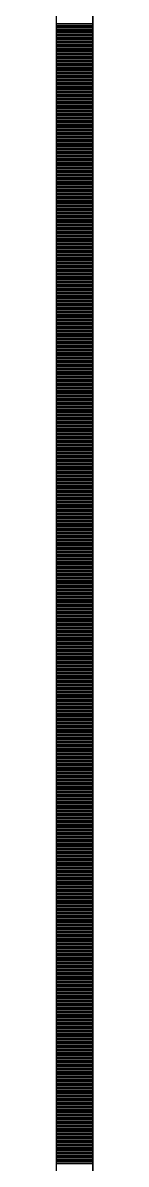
# Model space of a CAD drawing. Header units: millimetres. Extents: x -231292 to 573618, y -153144 to 564035.
# Drawn here: x 8548 to 8573, y 232609 to 233390 of the extents above; entities that cross this region are included whole.
import ezdxf

# ---------------------------------------------------------------- set-up
doc = ezdxf.new("R2010")
doc.units = ezdxf.units.MM
doc.layers.add('АР_Тонкая', color=250, linetype='Continuous', lineweight=5)
doc.layers.add('АР_Штриховка', color=250, linetype='Continuous', lineweight=0)

msp = doc.modelspace()

# ---------------------------------------------------------------- linework, layer by layer
at = {"layer": 'АР_Тонкая', "color": 18, "linetype": 'Continuous', "lineweight": 25, "true_color": 0x000000}
for p, q in [((8548.243, 263866.253), (8548.243, 187666.253)), ((8573.243, 263866.253), (8573.243, 187666.253)), ((8573.243, 187666.253), (8573.243, 263866.253))]:
    msp.add_line(p, q, dxfattribs=at)
at = {"layer": 'АР_Штриховка', "color": 18, "linetype": 'Continuous', "lineweight": 25, "true_color": 0x000000}
for p, q in [((8548.243, 233389.002), (8573.243, 233389.002)), ((8548.243, 233388.002), (8573.243, 233388.002)), ((8548.243, 233387.002), (8573.243, 233387.002)), ((8548.243, 233386.002), (8573.243, 233386.002)), ((8548.243, 233385.002), (8573.243, 233385.002)), ((8548.243, 233384.002), (8573.243, 233384.002)), ((8548.243, 233383.002), (8573.243, 233383.002)), ((8548.243, 233382.002), (8573.243, 233382.002)), ((8548.243, 233381.002), (8573.243, 233381.002)), ((8548.243, 233380.002), (8573.243, 233380.002)), ((8548.243, 233379.002), (8573.243, 233379.002)), ((8548.243, 233378.002), (8573.243, 233378.002)), ((8548.243, 233377.002), (8573.243, 233377.002)), ((8548.243, 233376.002), (8573.243, 233376.002)), ((8548.243, 233375.002), (8573.243, 233375.002)), ((8548.243, 233374.002), (8573.243, 233374.002)), ((8548.243, 233373.002), (8573.243, 233373.002)), ((8548.243, 233372.002), (8573.243, 233372.002)), ((8548.243, 233371.002), (8573.243, 233371.002)), ((8548.243, 233370.002), (8573.243, 233370.002)), ((8548.243, 233369.002), (8573.243, 233369.002)), ((8548.243, 233368.002), (8573.243, 233368.002)), ((8548.243, 233367.002), (8573.243, 233367.002)), ((8548.243, 233366.002), (8573.243, 233366.002)), ((8548.243, 233365.002), (8573.243, 233365.002)), ((8548.243, 233364.002), (8573.243, 233364.002)), ((8548.243, 233363.002), (8573.243, 233363.002)), ((8548.243, 233362.002), (8573.243, 233362.002)), ((8548.243, 233361.002), (8573.243, 233361.002)), ((8548.243, 233360.002), (8573.243, 233360.002)), ((8548.243, 233359.002), (8573.243, 233359.002)), ((8548.243, 233358.002), (8573.243, 233358.002)), ((8548.243, 233357.002), (8573.243, 233357.002)), ((8548.243, 233356.002), (8573.243, 233356.002)), ((8548.243, 233355.002), (8573.243, 233355.002)), ((8548.243, 233354.002), (8573.243, 233354.002)), ((8548.243, 233353.002), (8573.243, 233353.002)), ((8548.243, 233352.002), (8573.243, 233352.002)), ((8548.243, 233351.002), (8573.243, 233351.002)), ((8548.243, 233350.002), (8573.243, 233350.002)), ((8548.243, 233349.002), (8573.243, 233349.002)), ((8548.243, 233348.002), (8573.243, 233348.002)), ((8548.243, 233347.002), (8573.243, 233347.002)), ((8548.243, 233346.002), (8573.243, 233346.002)), ((8548.243, 233345.002), (8573.243, 233345.002)), ((8548.243, 233344.002), (8573.243, 233344.002)), ((8548.243, 233343.002), (8573.243, 233343.002)), ((8548.243, 233342.002), (8573.243, 233342.002)), ((8548.243, 233341.002), (8573.243, 233341.002)), ((8548.243, 233340.002), (8573.243, 233340.002)), ((8548.243, 233339.002), (8573.243, 233339.002)), ((8548.243, 233338.002), (8573.243, 233338.002)), ((8548.243, 233337.002), (8573.243, 233337.002)), ((8548.243, 233336.002), (8573.243, 233336.002)), ((8548.243, 233335.002), (8573.243, 233335.002)), ((8548.243, 233334.002), (8573.243, 233334.002)), ((8548.243, 233333.002), (8573.243, 233333.002)), ((8548.243, 233332.002), (8573.243, 233332.002)), ((8548.243, 233331.002), (8573.243, 233331.002)), ((8548.243, 233330.002), (8573.243, 233330.002)), ((8548.243, 233329.002), (8573.243, 233329.002)), ((8548.243, 233328.002), (8573.243, 233328.002)), ((8548.243, 233327.002), (8573.243, 233327.002)), ((8548.243, 233326.002), (8573.243, 233326.002)), ((8548.243, 233325.002), (8573.243, 233325.002)), ((8548.243, 233324.002), (8573.243, 233324.002)), ((8548.243, 233323.002), (8573.243, 233323.002)), ((8548.243, 233322.002), (8573.243, 233322.002)), ((8548.243, 233321.002), (8573.243, 233321.002)), ((8548.243, 233320.002), (8573.243, 233320.002)), ((8548.243, 233319.002), (8573.243, 233319.002)), ((8548.243, 233318.002), (8573.243, 233318.002)), ((8548.243, 233317.002), (8573.243, 233317.002)), ((8548.243, 233316.002), (8573.243, 233316.002)), ((8548.243, 233315.002), (8573.243, 233315.002)), ((8548.243, 233314.002), (8573.243, 233314.002)), ((8548.243, 233313.002), (8573.243, 233313.002)), ((8548.243, 233312.002), (8573.243, 233312.002)), ((8548.243, 233311.002), (8573.243, 233311.002)), ((8548.243, 233310.002), (8573.243, 233310.002)), ((8548.243, 233309.002), (8573.243, 233309.002)), ((8548.243, 233308.002), (8573.243, 233308.002)), ((8548.243, 233307.002), (8573.243, 233307.002)), ((8548.243, 233306.002), (8573.243, 233306.002)), ((8548.243, 233305.002), (8573.243, 233305.002)), ((8548.243, 233304.002), (8573.243, 233304.002)), ((8548.243, 233303.002), (8573.243, 233303.002)), ((8548.243, 233302.002), (8573.243, 233302.002)), ((8548.243, 233301.002), (8573.243, 233301.002)), ((8548.243, 233300.002), (8573.243, 233300.002)), ((8548.243, 233299.002), (8573.243, 233299.002)), ((8548.243, 233298.002), (8573.243, 233298.002)), ((8548.243, 233297.002), (8573.243, 233297.002)), ((8548.243, 233296.002), (8573.243, 233296.002)), ((8548.243, 233295.002), (8573.243, 233295.002)), ((8548.243, 233294.002), (8573.243, 233294.002)), ((8548.243, 233293.002), (8573.243, 233293.002)), ((8548.243, 233292.002), (8573.243, 233292.002)), ((8548.243, 233291.002), (8573.243, 233291.002)), ((8548.243, 233290.002), (8573.243, 233290.002)), ((8548.243, 233289.002), (8573.243, 233289.002)), ((8548.243, 233288.002), (8573.243, 233288.002)), ((8548.243, 233287.002), (8573.243, 233287.002)), ((8548.243, 233286.002), (8573.243, 233286.002)), ((8548.243, 233285.002), (8573.243, 233285.002)), ((8548.243, 233284.002), (8573.243, 233284.002)), ((8548.243, 233283.002), (8573.243, 233283.002)), ((8548.243, 233282.002), (8573.243, 233282.002)), ((8548.243, 233281.002), (8573.243, 233281.002)), ((8548.243, 233280.002), (8573.243, 233280.002)), ((8548.243, 233279.002), (8573.243, 233279.002)), ((8548.243, 233278.002), (8573.243, 233278.002)), ((8548.243, 233277.002), (8573.243, 233277.002)), ((8548.243, 233276.002), (8573.243, 233276.002)), ((8548.243, 233275.002), (8573.243, 233275.002)), ((8548.243, 233274.002), (8573.243, 233274.002)), ((8548.243, 233273.002), (8573.243, 233273.002)), ((8548.243, 233272.002), (8573.243, 233272.002)), ((8548.243, 233271.002), (8573.243, 233271.002)), ((8548.243, 233270.002), (8573.243, 233270.002)), ((8548.243, 233269.002), (8573.243, 233269.002)), ((8548.243, 233268.002), (8573.243, 233268.002)), ((8548.243, 233267.002), (8573.243, 233267.002)), ((8548.243, 233266.002), (8573.243, 233266.002)), ((8548.243, 233265.002), (8573.243, 233265.002)), ((8548.243, 233264.002), (8573.243, 233264.002)), ((8548.243, 233263.002), (8573.243, 233263.002)), ((8548.243, 233262.002), (8573.243, 233262.002)), ((8548.243, 233261.002), (8573.243, 233261.002)), ((8548.243, 233260.002), (8573.243, 233260.002)), ((8548.243, 233259.002), (8573.243, 233259.002)), ((8548.243, 233258.002), (8573.243, 233258.002)), ((8548.243, 233257.002), (8573.243, 233257.002)), ((8548.243, 233256.002), (8573.243, 233256.002)), ((8548.243, 233255.002), (8573.243, 233255.002)), ((8548.243, 233254.002), (8573.243, 233254.002)), ((8548.243, 233253.002), (8573.243, 233253.002)), ((8548.243, 233252.002), (8573.243, 233252.002)), ((8548.243, 233251.002), (8573.243, 233251.002)), ((8548.243, 233250.002), (8573.243, 233250.002)), ((8548.243, 233249.002), (8573.243, 233249.002)), ((8548.243, 233248.002), (8573.243, 233248.002)), ((8548.243, 233247.002), (8573.243, 233247.002)), ((8548.243, 233246.002), (8573.243, 233246.002)), ((8548.243, 233245.002), (8573.243, 233245.002)), ((8548.243, 233244.002), (8573.243, 233244.002)), ((8548.243, 233243.002), (8573.243, 233243.002)), ((8548.243, 233242.002), (8573.243, 233242.002)), ((8548.243, 233241.002), (8573.243, 233241.002)), ((8548.243, 233240.002), (8573.243, 233240.002)), ((8548.243, 233239.002), (8573.243, 233239.002)), ((8548.243, 233238.002), (8573.243, 233238.002)), ((8548.243, 233237.002), (8573.243, 233237.002)), ((8548.243, 233236.002), (8573.243, 233236.002)), ((8548.243, 233235.002), (8573.243, 233235.002)), ((8548.243, 233234.002), (8573.243, 233234.002)), ((8548.243, 233233.002), (8573.243, 233233.002)), ((8548.243, 233232.002), (8573.243, 233232.002)), ((8548.243, 233231.002), (8573.243, 233231.002)), ((8548.243, 233230.002), (8573.243, 233230.002)), ((8548.243, 233229.002), (8573.243, 233229.002)), ((8548.243, 233228.002), (8573.243, 233228.002)), ((8548.243, 233227.002), (8573.243, 233227.002)), ((8548.243, 233226.002), (8573.243, 233226.002)), ((8548.243, 233225.002), (8573.243, 233225.002)), ((8548.243, 233224.002), (8573.243, 233224.002)), ((8548.243, 233223.002), (8573.243, 233223.002)), ((8548.243, 233222.002), (8573.243, 233222.002)), ((8548.243, 233221.002), (8573.243, 233221.002)), ((8548.243, 233220.002), (8573.243, 233220.002)), ((8548.243, 233219.002), (8573.243, 233219.002)), ((8548.243, 233218.002), (8573.243, 233218.002)), ((8548.243, 233217.002), (8573.243, 233217.002)), ((8548.243, 233216.002), (8573.243, 233216.002)), ((8548.243, 233215.002), (8573.243, 233215.002)), ((8548.243, 233214.002), (8573.243, 233214.002)), ((8548.243, 233213.002), (8573.243, 233213.002)), ((8548.243, 233212.002), (8573.243, 233212.002)), ((8548.243, 233211.002), (8573.243, 233211.002)), ((8548.243, 233210.002), (8573.243, 233210.002)), ((8548.243, 233209.002), (8573.243, 233209.002)), ((8548.243, 233208.002), (8573.243, 233208.002)), ((8548.243, 233207.002), (8573.243, 233207.002)), ((8548.243, 233206.002), (8573.243, 233206.002)), ((8548.243, 233205.002), (8573.243, 233205.002)), ((8548.243, 233204.002), (8573.243, 233204.002)), ((8548.243, 233203.002), (8573.243, 233203.002)), ((8548.243, 233202.002), (8573.243, 233202.002)), ((8548.243, 233201.002), (8573.243, 233201.002)), ((8548.243, 233200.002), (8573.243, 233200.002)), ((8548.243, 233199.002), (8573.243, 233199.002)), ((8548.243, 233198.002), (8573.243, 233198.002)), ((8548.243, 233197.002), (8573.243, 233197.002)), ((8548.243, 233196.002), (8573.243, 233196.002)), ((8548.243, 233195.002), (8573.243, 233195.002)), ((8548.243, 233194.002), (8573.243, 233194.002)), ((8548.243, 233193.002), (8573.243, 233193.002)), ((8548.243, 233192.002), (8573.243, 233192.002)), ((8548.243, 233191.002), (8573.243, 233191.002)), ((8548.243, 233190.002), (8573.243, 233190.002)), ((8548.243, 233189.002), (8573.243, 233189.002)), ((8548.243, 233188.002), (8573.243, 233188.002)), ((8548.243, 233187.002), (8573.243, 233187.002)), ((8548.243, 233186.002), (8573.243, 233186.002)), ((8548.243, 233185.002), (8573.243, 233185.002)), ((8548.243, 233184.002), (8573.243, 233184.002)), ((8548.243, 233183.002), (8573.243, 233183.002)), ((8548.243, 233182.002), (8573.243, 233182.002)), ((8548.243, 233181.002), (8573.243, 233181.002)), ((8548.243, 233180.002), (8573.243, 233180.002)), ((8548.243, 233179.002), (8573.243, 233179.002)), ((8548.243, 233178.002), (8573.243, 233178.002)), ((8548.243, 233177.002), (8573.243, 233177.002)), ((8548.243, 233176.002), (8573.243, 233176.002)), ((8548.243, 233175.002), (8573.243, 233175.002)), ((8548.243, 233174.002), (8573.243, 233174.002)), ((8548.243, 233173.002), (8573.243, 233173.002)), ((8548.243, 233172.002), (8573.243, 233172.002)), ((8548.243, 233171.002), (8573.243, 233171.002)), ((8548.243, 233170.002), (8573.243, 233170.002)), ((8548.243, 233169.002), (8573.243, 233169.002)), ((8548.243, 233168.002), (8573.243, 233168.002)), ((8548.243, 233167.002), (8573.243, 233167.002)), ((8548.243, 233166.002), (8573.243, 233166.002)), ((8548.243, 233165.002), (8573.243, 233165.002)), ((8548.243, 233164.002), (8573.243, 233164.002)), ((8548.243, 233163.002), (8573.243, 233163.002)), ((8548.243, 233162.002), (8573.243, 233162.002)), ((8548.243, 233161.002), (8573.243, 233161.002)), ((8548.243, 233160.002), (8573.243, 233160.002)), ((8548.243, 233159.002), (8573.243, 233159.002)), ((8548.243, 233158.002), (8573.243, 233158.002)), ((8548.243, 233157.002), (8573.243, 233157.002)), ((8548.243, 233156.002), (8573.243, 233156.002)), ((8548.243, 233155.002), (8573.243, 233155.002)), ((8548.243, 233154.002), (8573.243, 233154.002)), ((8548.243, 233153.002), (8573.243, 233153.002)), ((8548.243, 233152.002), (8573.243, 233152.002)), ((8548.243, 233151.002), (8573.243, 233151.002)), ((8548.243, 233150.002), (8573.243, 233150.002)), ((8548.243, 233149.002), (8573.243, 233149.002)), ((8548.243, 233148.002), (8573.243, 233148.002)), ((8548.243, 233147.002), (8573.243, 233147.002)), ((8548.243, 233146.002), (8573.243, 233146.002)), ((8548.243, 233145.002), (8573.243, 233145.002)), ((8548.243, 233144.002), (8573.243, 233144.002)), ((8548.243, 233143.002), (8573.243, 233143.002)), ((8548.243, 233142.002), (8573.243, 233142.002)), ((8548.243, 233141.002), (8573.243, 233141.002)), ((8548.243, 233140.002), (8573.243, 233140.002)), ((8548.243, 233139.002), (8573.243, 233139.002)), ((8548.243, 233138.002), (8573.243, 233138.002)), ((8548.243, 233137.002), (8573.243, 233137.002)), ((8548.243, 233136.002), (8573.243, 233136.002)), ((8548.243, 233135.002), (8573.243, 233135.002)), ((8548.243, 233134.002), (8573.243, 233134.002)), ((8548.243, 233133.002), (8573.243, 233133.002)), ((8548.243, 233132.002), (8573.243, 233132.002)), ((8548.243, 233131.002), (8573.243, 233131.002)), ((8548.243, 233130.002), (8573.243, 233130.002)), ((8548.243, 233129.002), (8573.243, 233129.002)), ((8548.243, 233128.002), (8573.243, 233128.002)), ((8548.243, 233127.002), (8573.243, 233127.002)), ((8548.243, 233126.002), (8573.243, 233126.002)), ((8548.243, 233125.002), (8573.243, 233125.002)), ((8548.243, 233124.002), (8573.243, 233124.002)), ((8548.243, 233123.002), (8573.243, 233123.002)), ((8548.243, 233122.002), (8573.243, 233122.002)), ((8548.243, 233121.002), (8573.243, 233121.002)), ((8548.243, 233120.002), (8573.243, 233120.002)), ((8548.243, 233119.002), (8573.243, 233119.002)), ((8548.243, 233118.002), (8573.243, 233118.002)), ((8548.243, 233117.002), (8573.243, 233117.002)), ((8548.243, 233116.002), (8573.243, 233116.002)), ((8548.243, 233115.002), (8573.243, 233115.002)), ((8548.243, 233114.002), (8573.243, 233114.002)), ((8548.243, 233113.002), (8573.243, 233113.002)), ((8548.243, 233112.002), (8573.243, 233112.002)), ((8548.243, 233111.002), (8573.243, 233111.002)), ((8548.243, 233110.002), (8573.243, 233110.002)), ((8548.243, 233109.002), (8573.243, 233109.002)), ((8548.243, 233108.002), (8573.243, 233108.002)), ((8548.243, 233107.002), (8573.243, 233107.002)), ((8548.243, 233106.002), (8573.243, 233106.002)), ((8548.243, 233105.002), (8573.243, 233105.002)), ((8548.243, 233104.002), (8573.243, 233104.002)), ((8548.243, 233103.002), (8573.243, 233103.002)), ((8548.243, 233102.002), (8573.243, 233102.002)), ((8548.243, 233101.002), (8573.243, 233101.002)), ((8548.243, 233100.002), (8573.243, 233100.002)), ((8548.243, 233099.002), (8573.243, 233099.002)), ((8548.243, 233098.002), (8573.243, 233098.002)), ((8548.243, 233097.002), (8573.243, 233097.002)), ((8548.243, 233096.002), (8573.243, 233096.002)), ((8548.243, 233095.002), (8573.243, 233095.002)), ((8548.243, 233094.002), (8573.243, 233094.002)), ((8548.243, 233093.002), (8573.243, 233093.002)), ((8548.243, 233092.002), (8573.243, 233092.002)), ((8548.243, 233091.002), (8573.243, 233091.002)), ((8548.243, 233090.002), (8573.243, 233090.002)), ((8548.243, 233089.002), (8573.243, 233089.002)), ((8548.243, 233088.002), (8573.243, 233088.002)), ((8548.243, 233087.002), (8573.243, 233087.002)), ((8548.243, 233086.002), (8573.243, 233086.002)), ((8548.243, 233085.002), (8573.243, 233085.002)), ((8548.243, 233084.002), (8573.243, 233084.002)), ((8548.243, 233083.002), (8573.243, 233083.002)), ((8548.243, 233082.002), (8573.243, 233082.002)), ((8548.243, 233081.002), (8573.243, 233081.002)), ((8548.243, 233080.002), (8573.243, 233080.002)), ((8548.243, 233079.002), (8573.243, 233079.002)), ((8548.243, 233078.002), (8573.243, 233078.002)), ((8548.243, 233077.002), (8573.243, 233077.002)), ((8548.243, 233076.002), (8573.243, 233076.002)), ((8548.243, 233075.002), (8573.243, 233075.002)), ((8548.243, 233074.002), (8573.243, 233074.002)), ((8548.243, 233073.002), (8573.243, 233073.002)), ((8548.243, 233072.002), (8573.243, 233072.002)), ((8548.243, 233071.002), (8573.243, 233071.002)), ((8548.243, 233070.002), (8573.243, 233070.002)), ((8548.243, 233069.002), (8573.243, 233069.002)), ((8548.243, 233068.002), (8573.243, 233068.002)), ((8548.243, 233067.002), (8573.243, 233067.002)), ((8548.243, 233066.002), (8573.243, 233066.002)), ((8548.243, 233065.002), (8573.243, 233065.002)), ((8548.243, 233064.002), (8573.243, 233064.002)), ((8548.243, 233063.002), (8573.243, 233063.002)), ((8548.243, 233062.002), (8573.243, 233062.002)), ((8548.243, 233061.002), (8573.243, 233061.002)), ((8548.243, 233060.002), (8573.243, 233060.002)), ((8548.243, 233059.002), (8573.243, 233059.002)), ((8548.243, 233058.002), (8573.243, 233058.002)), ((8548.243, 233057.002), (8573.243, 233057.002)), ((8548.243, 233056.002), (8573.243, 233056.002)), ((8548.243, 233055.002), (8573.243, 233055.002)), ((8548.243, 233054.002), (8573.243, 233054.002)), ((8548.243, 233053.002), (8573.243, 233053.002)), ((8548.243, 233052.002), (8573.243, 233052.002)), ((8548.243, 233051.002), (8573.243, 233051.002)), ((8548.243, 233050.002), (8573.243, 233050.002)), ((8548.243, 233049.002), (8573.243, 233049.002)), ((8548.243, 233048.002), (8573.243, 233048.002)), ((8548.243, 233047.002), (8573.243, 233047.002)), ((8548.243, 233046.002), (8573.243, 233046.002)), ((8548.243, 233045.002), (8573.243, 233045.002)), ((8548.243, 233044.002), (8573.243, 233044.002)), ((8548.243, 233043.002), (8573.243, 233043.002)), ((8548.243, 233042.002), (8573.243, 233042.002)), ((8548.243, 233041.002), (8573.243, 233041.002)), ((8548.243, 233040.002), (8573.243, 233040.002)), ((8548.243, 233039.002), (8573.243, 233039.002)), ((8548.243, 233038.002), (8573.243, 233038.002)), ((8548.243, 233037.002), (8573.243, 233037.002)), ((8548.243, 233036.002), (8573.243, 233036.002)), ((8548.243, 233035.002), (8573.243, 233035.002)), ((8548.243, 233034.002), (8573.243, 233034.002)), ((8548.243, 233033.002), (8573.243, 233033.002)), ((8548.243, 233032.002), (8573.243, 233032.002)), ((8548.243, 233031.002), (8573.243, 233031.002)), ((8548.243, 233030.002), (8573.243, 233030.002)), ((8548.243, 233029.002), (8573.243, 233029.002)), ((8548.243, 233028.002), (8573.243, 233028.002)), ((8548.243, 233027.002), (8573.243, 233027.002)), ((8548.243, 233026.002), (8573.243, 233026.002)), ((8548.243, 233025.002), (8573.243, 233025.002)), ((8548.243, 233024.002), (8573.243, 233024.002)), ((8548.243, 233023.002), (8573.243, 233023.002)), ((8548.243, 233022.002), (8573.243, 233022.002)), ((8548.243, 233021.002), (8573.243, 233021.002)), ((8548.243, 233020.002), (8573.243, 233020.002)), ((8548.243, 233019.002), (8573.243, 233019.002)), ((8548.243, 233018.002), (8573.243, 233018.002)), ((8548.243, 233017.002), (8573.243, 233017.002)), ((8548.243, 233016.002), (8573.243, 233016.002)), ((8548.243, 233015.002), (8573.243, 233015.002)), ((8548.243, 233014.002), (8573.243, 233014.002)), ((8548.243, 233013.002), (8573.243, 233013.002)), ((8548.243, 233012.002), (8573.243, 233012.002)), ((8548.243, 233011.002), (8573.243, 233011.002)), ((8548.243, 233010.002), (8573.243, 233010.002)), ((8548.243, 233009.002), (8573.243, 233009.002)), ((8548.243, 233008.002), (8573.243, 233008.002)), ((8548.243, 233007.002), (8573.243, 233007.002)), ((8548.243, 233006.002), (8573.243, 233006.002)), ((8548.243, 233005.002), (8573.243, 233005.002)), ((8548.243, 233004.002), (8573.243, 233004.002)), ((8548.243, 233003.002), (8573.243, 233003.002)), ((8548.243, 233002.002), (8573.243, 233002.002)), ((8548.243, 233001.002), (8573.243, 233001.002)), ((8548.243, 233000.002), (8573.243, 233000.002)), ((8548.243, 232999.002), (8573.243, 232999.002)), ((8548.243, 232998.002), (8573.243, 232998.002)), ((8548.243, 232997.002), (8573.243, 232997.002)), ((8548.243, 232996.002), (8573.243, 232996.002)), ((8548.243, 232995.002), (8573.243, 232995.002)), ((8548.243, 232994.002), (8573.243, 232994.002)), ((8548.243, 232993.002), (8573.243, 232993.002)), ((8548.243, 232992.002), (8573.243, 232992.002)), ((8548.243, 232991.002), (8573.243, 232991.002)), ((8548.243, 232990.002), (8573.243, 232990.002)), ((8548.243, 232989.002), (8573.243, 232989.002)), ((8548.243, 232988.002), (8573.243, 232988.002)), ((8548.243, 232987.002), (8573.243, 232987.002)), ((8548.243, 232986.002), (8573.243, 232986.002)), ((8548.243, 232985.002), (8573.243, 232985.002)), ((8548.243, 232984.002), (8573.243, 232984.002)), ((8548.243, 232983.002), (8573.243, 232983.002)), ((8548.243, 232982.002), (8573.243, 232982.002)), ((8548.243, 232981.002), (8573.243, 232981.002)), ((8548.243, 232980.002), (8573.243, 232980.002)), ((8548.243, 232979.002), (8573.243, 232979.002)), ((8548.243, 232978.002), (8573.243, 232978.002)), ((8548.243, 232977.002), (8573.243, 232977.002)), ((8548.243, 232976.002), (8573.243, 232976.002)), ((8548.243, 232975.002), (8573.243, 232975.002)), ((8548.243, 232974.002), (8573.243, 232974.002)), ((8548.243, 232973.002), (8573.243, 232973.002)), ((8548.243, 232972.002), (8573.243, 232972.002)), ((8548.243, 232971.002), (8573.243, 232971.002)), ((8548.243, 232970.002), (8573.243, 232970.002)), ((8548.243, 232969.002), (8573.243, 232969.002)), ((8548.243, 232968.002), (8573.243, 232968.002)), ((8548.243, 232967.002), (8573.243, 232967.002)), ((8548.243, 232966.002), (8573.243, 232966.002)), ((8548.243, 232965.002), (8573.243, 232965.002)), ((8548.243, 232964.002), (8573.243, 232964.002)), ((8548.243, 232963.002), (8573.243, 232963.002)), ((8548.243, 232962.002), (8573.243, 232962.002)), ((8548.243, 232961.002), (8573.243, 232961.002)), ((8548.243, 232960.002), (8573.243, 232960.002)), ((8548.243, 232959.002), (8573.243, 232959.002)), ((8548.243, 232958.002), (8573.243, 232958.002)), ((8548.243, 232957.002), (8573.243, 232957.002)), ((8548.243, 232956.002), (8573.243, 232956.002)), ((8548.243, 232955.002), (8573.243, 232955.002)), ((8548.243, 232954.002), (8573.243, 232954.002)), ((8548.243, 232953.002), (8573.243, 232953.002)), ((8548.243, 232952.002), (8573.243, 232952.002)), ((8548.243, 232951.002), (8573.243, 232951.002)), ((8548.243, 232950.002), (8573.243, 232950.002)), ((8548.243, 232949.002), (8573.243, 232949.002)), ((8548.243, 232948.002), (8573.243, 232948.002)), ((8548.243, 232947.002), (8573.243, 232947.002)), ((8548.243, 232946.002), (8573.243, 232946.002)), ((8548.243, 232945.002), (8573.243, 232945.002)), ((8548.243, 232944.002), (8573.243, 232944.002)), ((8548.243, 232943.002), (8573.243, 232943.002)), ((8548.243, 232942.002), (8573.243, 232942.002)), ((8548.243, 232941.002), (8573.243, 232941.002)), ((8548.243, 232940.002), (8573.243, 232940.002)), ((8548.243, 232939.002), (8573.243, 232939.002)), ((8548.243, 232938.002), (8573.243, 232938.002)), ((8548.243, 232937.002), (8573.243, 232937.002)), ((8548.243, 232936.002), (8573.243, 232936.002)), ((8548.243, 232935.002), (8573.243, 232935.002)), ((8548.243, 232934.002), (8573.243, 232934.002)), ((8548.243, 232933.002), (8573.243, 232933.002)), ((8548.243, 232932.002), (8573.243, 232932.002)), ((8548.243, 232931.002), (8573.243, 232931.002)), ((8548.243, 232930.002), (8573.243, 232930.002)), ((8548.243, 232929.002), (8573.243, 232929.002)), ((8548.243, 232928.002), (8573.243, 232928.002)), ((8548.243, 232927.002), (8573.243, 232927.002)), ((8548.243, 232926.002), (8573.243, 232926.002)), ((8548.243, 232925.002), (8573.243, 232925.002)), ((8548.243, 232924.002), (8573.243, 232924.002)), ((8548.243, 232923.002), (8573.243, 232923.002)), ((8548.243, 232922.002), (8573.243, 232922.002)), ((8548.243, 232921.002), (8573.243, 232921.002)), ((8548.243, 232920.002), (8573.243, 232920.002)), ((8548.243, 232919.002), (8573.243, 232919.002)), ((8548.243, 232918.002), (8573.243, 232918.002)), ((8548.243, 232917.002), (8573.243, 232917.002)), ((8548.243, 232916.002), (8573.243, 232916.002)), ((8548.243, 232915.002), (8573.243, 232915.002)), ((8548.243, 232914.002), (8573.243, 232914.002)), ((8548.243, 232913.002), (8573.243, 232913.002)), ((8548.243, 232912.002), (8573.243, 232912.002)), ((8548.243, 232911.002), (8573.243, 232911.002)), ((8548.243, 232910.002), (8573.243, 232910.002)), ((8548.243, 232909.002), (8573.243, 232909.002)), ((8548.243, 232908.002), (8573.243, 232908.002)), ((8548.243, 232907.002), (8573.243, 232907.002)), ((8548.243, 232906.002), (8573.243, 232906.002)), ((8548.243, 232905.002), (8573.243, 232905.002)), ((8548.243, 232904.002), (8573.243, 232904.002)), ((8548.243, 232903.002), (8573.243, 232903.002)), ((8548.243, 232902.002), (8573.243, 232902.002)), ((8548.243, 232901.002), (8573.243, 232901.002)), ((8548.243, 232900.002), (8573.243, 232900.002)), ((8548.243, 232899.002), (8573.243, 232899.002)), ((8548.243, 232898.002), (8573.243, 232898.002)), ((8548.243, 232897.002), (8573.243, 232897.002)), ((8548.243, 232896.002), (8573.243, 232896.002)), ((8548.243, 232895.002), (8573.243, 232895.002)), ((8548.243, 232894.002), (8573.243, 232894.002)), ((8548.243, 232893.002), (8573.243, 232893.002)), ((8548.243, 232892.002), (8573.243, 232892.002)), ((8548.243, 232891.002), (8573.243, 232891.002)), ((8548.243, 232890.002), (8573.243, 232890.002)), ((8548.243, 232889.002), (8573.243, 232889.002)), ((8548.243, 232888.002), (8573.243, 232888.002)), ((8548.243, 232887.002), (8573.243, 232887.002)), ((8548.243, 232886.002), (8573.243, 232886.002)), ((8548.243, 232885.002), (8573.243, 232885.002)), ((8548.243, 232884.002), (8573.243, 232884.002)), ((8548.243, 232883.002), (8573.243, 232883.002)), ((8548.243, 232882.002), (8573.243, 232882.002)), ((8548.243, 232881.002), (8573.243, 232881.002)), ((8548.243, 232880.002), (8573.243, 232880.002)), ((8548.243, 232879.002), (8573.243, 232879.002)), ((8548.243, 232878.002), (8573.243, 232878.002)), ((8548.243, 232877.002), (8573.243, 232877.002)), ((8548.243, 232876.002), (8573.243, 232876.002)), ((8548.243, 232875.002), (8573.243, 232875.002)), ((8548.243, 232874.002), (8573.243, 232874.002)), ((8548.243, 232873.002), (8573.243, 232873.002)), ((8548.243, 232872.002), (8573.243, 232872.002)), ((8548.243, 232871.002), (8573.243, 232871.002)), ((8548.243, 232870.002), (8573.243, 232870.002)), ((8548.243, 232869.002), (8573.243, 232869.002)), ((8548.243, 232868.002), (8573.243, 232868.002)), ((8548.243, 232867.002), (8573.243, 232867.002)), ((8548.243, 232866.002), (8573.243, 232866.002)), ((8548.243, 232865.002), (8573.243, 232865.002)), ((8548.243, 232864.002), (8573.243, 232864.002)), ((8548.243, 232863.002), (8573.243, 232863.002)), ((8548.243, 232862.002), (8573.243, 232862.002)), ((8548.243, 232861.002), (8573.243, 232861.002)), ((8548.243, 232860.002), (8573.243, 232860.002)), ((8548.243, 232859.002), (8573.243, 232859.002)), ((8548.243, 232858.002), (8573.243, 232858.002)), ((8548.243, 232857.002), (8573.243, 232857.002)), ((8548.243, 232856.002), (8573.243, 232856.002)), ((8548.243, 232855.002), (8573.243, 232855.002)), ((8548.243, 232854.002), (8573.243, 232854.002)), ((8548.243, 232853.002), (8573.243, 232853.002)), ((8548.243, 232852.002), (8573.243, 232852.002)), ((8548.243, 232851.002), (8573.243, 232851.002)), ((8548.243, 232850.002), (8573.243, 232850.002)), ((8548.243, 232849.002), (8573.243, 232849.002)), ((8548.243, 232848.002), (8573.243, 232848.002)), ((8548.243, 232847.002), (8573.243, 232847.002)), ((8548.243, 232846.002), (8573.243, 232846.002)), ((8548.243, 232845.002), (8573.243, 232845.002)), ((8548.243, 232844.002), (8573.243, 232844.002)), ((8548.243, 232843.002), (8573.243, 232843.002)), ((8548.243, 232842.002), (8573.243, 232842.002)), ((8548.243, 232841.002), (8573.243, 232841.002)), ((8548.243, 232840.002), (8573.243, 232840.002)), ((8548.243, 232839.002), (8573.243, 232839.002)), ((8548.243, 232838.002), (8573.243, 232838.002)), ((8548.243, 232837.002), (8573.243, 232837.002)), ((8548.243, 232836.002), (8573.243, 232836.002)), ((8548.243, 232835.002), (8573.243, 232835.002)), ((8548.243, 232834.002), (8573.243, 232834.002)), ((8548.243, 232833.002), (8573.243, 232833.002)), ((8548.243, 232832.002), (8573.243, 232832.002)), ((8548.243, 232831.002), (8573.243, 232831.002)), ((8548.243, 232830.002), (8573.243, 232830.002)), ((8548.243, 232829.002), (8573.243, 232829.002)), ((8548.243, 232828.002), (8573.243, 232828.002)), ((8548.243, 232827.002), (8573.243, 232827.002)), ((8548.243, 232826.002), (8573.243, 232826.002)), ((8548.243, 232825.002), (8573.243, 232825.002)), ((8548.243, 232824.002), (8573.243, 232824.002)), ((8548.243, 232823.002), (8573.243, 232823.002)), ((8548.243, 232822.002), (8573.243, 232822.002)), ((8548.243, 232821.002), (8573.243, 232821.002)), ((8548.243, 232820.002), (8573.243, 232820.002)), ((8548.243, 232819.002), (8573.243, 232819.002)), ((8548.243, 232818.002), (8573.243, 232818.002)), ((8548.243, 232817.002), (8573.243, 232817.002)), ((8548.243, 232816.002), (8573.243, 232816.002)), ((8548.243, 232815.002), (8573.243, 232815.002)), ((8548.243, 232814.002), (8573.243, 232814.002)), ((8548.243, 232813.002), (8573.243, 232813.002)), ((8548.243, 232812.002), (8573.243, 232812.002)), ((8548.243, 232811.002), (8573.243, 232811.002)), ((8548.243, 232810.002), (8573.243, 232810.002)), ((8548.243, 232809.002), (8573.243, 232809.002)), ((8548.243, 232808.002), (8573.243, 232808.002)), ((8548.243, 232807.002), (8573.243, 232807.002)), ((8548.243, 232806.002), (8573.243, 232806.002)), ((8548.243, 232805.002), (8573.243, 232805.002)), ((8548.243, 232804.002), (8573.243, 232804.002)), ((8548.243, 232803.002), (8573.243, 232803.002)), ((8548.243, 232802.002), (8573.243, 232802.002)), ((8548.243, 232801.002), (8573.243, 232801.002)), ((8548.243, 232800.002), (8573.243, 232800.002)), ((8548.243, 232799.002), (8573.243, 232799.002)), ((8548.243, 232798.002), (8573.243, 232798.002)), ((8548.243, 232797.002), (8573.243, 232797.002)), ((8548.243, 232796.002), (8573.243, 232796.002)), ((8548.243, 232795.002), (8573.243, 232795.002)), ((8548.243, 232794.002), (8573.243, 232794.002)), ((8548.243, 232793.002), (8573.243, 232793.002)), ((8548.243, 232792.002), (8573.243, 232792.002)), ((8548.243, 232791.002), (8573.243, 232791.002)), ((8548.243, 232790.002), (8573.243, 232790.002)), ((8548.243, 232789.002), (8573.243, 232789.002)), ((8548.243, 232788.002), (8573.243, 232788.002)), ((8548.243, 232787.002), (8573.243, 232787.002)), ((8548.243, 232786.002), (8573.243, 232786.002)), ((8548.243, 232785.002), (8573.243, 232785.002)), ((8548.243, 232784.002), (8573.243, 232784.002)), ((8548.243, 232783.002), (8573.243, 232783.002)), ((8548.243, 232782.002), (8573.243, 232782.002)), ((8548.243, 232781.002), (8573.243, 232781.002)), ((8548.243, 232780.002), (8573.243, 232780.002)), ((8548.243, 232779.002), (8573.243, 232779.002)), ((8548.243, 232778.002), (8573.243, 232778.002)), ((8548.243, 232777.002), (8573.243, 232777.002)), ((8548.243, 232776.002), (8573.243, 232776.002)), ((8548.243, 232775.002), (8573.243, 232775.002)), ((8548.243, 232774.002), (8573.243, 232774.002)), ((8548.243, 232773.002), (8573.243, 232773.002)), ((8548.243, 232772.002), (8573.243, 232772.002)), ((8548.243, 232771.002), (8573.243, 232771.002)), ((8548.243, 232770.002), (8573.243, 232770.002)), ((8548.243, 232769.002), (8573.243, 232769.002)), ((8548.243, 232768.002), (8573.243, 232768.002)), ((8548.243, 232767.002), (8573.243, 232767.002)), ((8548.243, 232766.002), (8573.243, 232766.002)), ((8548.243, 232765.002), (8573.243, 232765.002)), ((8548.243, 232764.002), (8573.243, 232764.002)), ((8548.243, 232763.002), (8573.243, 232763.002)), ((8548.243, 232762.002), (8573.243, 232762.002)), ((8548.243, 232761.002), (8573.243, 232761.002)), ((8548.243, 232760.002), (8573.243, 232760.002)), ((8548.243, 232759.002), (8573.243, 232759.002)), ((8548.243, 232758.002), (8573.243, 232758.002)), ((8548.243, 232757.002), (8573.243, 232757.002)), ((8548.243, 232756.002), (8573.243, 232756.002)), ((8548.243, 232755.002), (8573.243, 232755.002)), ((8548.243, 232754.002), (8573.243, 232754.002)), ((8548.243, 232753.002), (8573.243, 232753.002)), ((8548.243, 232752.002), (8573.243, 232752.002)), ((8548.243, 232751.002), (8573.243, 232751.002)), ((8548.243, 232750.002), (8573.243, 232750.002)), ((8548.243, 232749.002), (8573.243, 232749.002)), ((8548.243, 232748.002), (8573.243, 232748.002)), ((8548.243, 232747.002), (8573.243, 232747.002)), ((8548.243, 232746.002), (8573.243, 232746.002)), ((8548.243, 232745.002), (8573.243, 232745.002)), ((8548.243, 232744.002), (8573.243, 232744.002)), ((8548.243, 232743.002), (8573.243, 232743.002)), ((8548.243, 232742.002), (8573.243, 232742.002)), ((8548.243, 232741.002), (8573.243, 232741.002)), ((8548.243, 232740.002), (8573.243, 232740.002)), ((8548.243, 232739.002), (8573.243, 232739.002)), ((8548.243, 232738.002), (8573.243, 232738.002)), ((8548.243, 232737.002), (8573.243, 232737.002)), ((8548.243, 232736.002), (8573.243, 232736.002)), ((8548.243, 232735.002), (8573.243, 232735.002)), ((8548.243, 232734.002), (8573.243, 232734.002)), ((8548.243, 232733.002), (8573.243, 232733.002)), ((8548.243, 232732.002), (8573.243, 232732.002)), ((8548.243, 232731.002), (8573.243, 232731.002)), ((8548.243, 232730.002), (8573.243, 232730.002)), ((8548.243, 232729.002), (8573.243, 232729.002)), ((8548.243, 232728.002), (8573.243, 232728.002)), ((8548.243, 232727.002), (8573.243, 232727.002)), ((8548.243, 232726.002), (8573.243, 232726.002)), ((8548.243, 232725.002), (8573.243, 232725.002)), ((8548.243, 232724.002), (8573.243, 232724.002)), ((8548.243, 232723.002), (8573.243, 232723.002)), ((8548.243, 232722.002), (8573.243, 232722.002)), ((8548.243, 232721.002), (8573.243, 232721.002)), ((8548.243, 232720.002), (8573.243, 232720.002)), ((8548.243, 232719.002), (8573.243, 232719.002)), ((8548.243, 232718.002), (8573.243, 232718.002)), ((8548.243, 232717.002), (8573.243, 232717.002)), ((8548.243, 232716.002), (8573.243, 232716.002)), ((8548.243, 232715.002), (8573.243, 232715.002)), ((8548.243, 232714.002), (8573.243, 232714.002)), ((8548.243, 232713.002), (8573.243, 232713.002)), ((8548.243, 232712.002), (8573.243, 232712.002)), ((8548.243, 232711.002), (8573.243, 232711.002)), ((8548.243, 232710.002), (8573.243, 232710.002)), ((8548.243, 232709.002), (8573.243, 232709.002)), ((8548.243, 232708.002), (8573.243, 232708.002)), ((8548.243, 232707.002), (8573.243, 232707.002)), ((8548.243, 232706.002), (8573.243, 232706.002)), ((8548.243, 232705.002), (8573.243, 232705.002)), ((8548.243, 232704.002), (8573.243, 232704.002)), ((8548.243, 232703.002), (8573.243, 232703.002)), ((8548.243, 232702.002), (8573.243, 232702.002)), ((8548.243, 232701.002), (8573.243, 232701.002)), ((8548.243, 232700.002), (8573.243, 232700.002)), ((8548.243, 232699.002), (8573.243, 232699.002)), ((8548.243, 232698.002), (8573.243, 232698.002)), ((8548.243, 232697.002), (8573.243, 232697.002)), ((8548.243, 232696.002), (8573.243, 232696.002)), ((8548.243, 232695.002), (8573.243, 232695.002)), ((8548.243, 232694.002), (8573.243, 232694.002)), ((8548.243, 232693.002), (8573.243, 232693.002)), ((8548.243, 232692.002), (8573.243, 232692.002)), ((8548.243, 232691.002), (8573.243, 232691.002)), ((8548.243, 232690.002), (8573.243, 232690.002)), ((8548.243, 232689.002), (8573.243, 232689.002)), ((8548.243, 232688.002), (8573.243, 232688.002)), ((8548.243, 232687.002), (8573.243, 232687.002)), ((8548.243, 232686.002), (8573.243, 232686.002)), ((8548.243, 232685.002), (8573.243, 232685.002)), ((8548.243, 232684.002), (8573.243, 232684.002)), ((8548.243, 232683.002), (8573.243, 232683.002)), ((8548.243, 232682.002), (8573.243, 232682.002)), ((8548.243, 232681.002), (8573.243, 232681.002)), ((8548.243, 232680.002), (8573.243, 232680.002)), ((8548.243, 232679.002), (8573.243, 232679.002)), ((8548.243, 232678.002), (8573.243, 232678.002)), ((8548.243, 232677.002), (8573.243, 232677.002)), ((8548.243, 232676.002), (8573.243, 232676.002)), ((8548.243, 232675.002), (8573.243, 232675.002)), ((8548.243, 232674.002), (8573.243, 232674.002)), ((8548.243, 232673.002), (8573.243, 232673.002)), ((8548.243, 232672.002), (8573.243, 232672.002)), ((8548.243, 232671.002), (8573.243, 232671.002)), ((8548.243, 232670.002), (8573.243, 232670.002)), ((8548.243, 232669.002), (8573.243, 232669.002)), ((8548.243, 232668.002), (8573.243, 232668.002)), ((8548.243, 232667.002), (8573.243, 232667.002)), ((8548.243, 232666.002), (8573.243, 232666.002)), ((8548.243, 232665.002), (8573.243, 232665.002)), ((8548.243, 232664.002), (8573.243, 232664.002)), ((8548.243, 232663.002), (8573.243, 232663.002)), ((8548.243, 232662.002), (8573.243, 232662.002)), ((8548.243, 232661.002), (8573.243, 232661.002)), ((8548.243, 232660.002), (8573.243, 232660.002)), ((8548.243, 232659.002), (8573.243, 232659.002)), ((8548.243, 232658.002), (8573.243, 232658.002)), ((8548.243, 232657.002), (8573.243, 232657.002)), ((8548.243, 232656.002), (8573.243, 232656.002)), ((8548.243, 232655.002), (8573.243, 232655.002)), ((8548.243, 232654.002), (8573.243, 232654.002)), ((8548.243, 232653.002), (8573.243, 232653.002)), ((8548.243, 232652.002), (8573.243, 232652.002)), ((8548.243, 232651.002), (8573.243, 232651.002)), ((8548.243, 232650.002), (8573.243, 232650.002)), ((8548.243, 232649.002), (8573.243, 232649.002)), ((8548.243, 232648.002), (8573.243, 232648.002)), ((8548.243, 232647.002), (8573.243, 232647.002)), ((8548.243, 232646.002), (8573.243, 232646.002)), ((8548.243, 232645.002), (8573.243, 232645.002)), ((8548.243, 232644.002), (8573.243, 232644.002)), ((8548.243, 232643.002), (8573.243, 232643.002)), ((8548.243, 232642.002), (8573.243, 232642.002)), ((8548.243, 232641.002), (8573.243, 232641.002)), ((8548.243, 232640.002), (8573.243, 232640.002)), ((8548.243, 232639.002), (8573.243, 232639.002)), ((8548.243, 232638.002), (8573.243, 232638.002)), ((8548.243, 232637.002), (8573.243, 232637.002)), ((8548.243, 232636.002), (8573.243, 232636.002)), ((8548.243, 232635.002), (8573.243, 232635.002)), ((8548.243, 232634.002), (8573.243, 232634.002)), ((8548.243, 232633.002), (8573.243, 232633.002)), ((8548.243, 232632.002), (8573.243, 232632.002)), ((8548.243, 232631.002), (8573.243, 232631.002)), ((8548.243, 232630.002), (8573.243, 232630.002)), ((8548.243, 232629.002), (8573.243, 232629.002)), ((8548.243, 232628.002), (8573.243, 232628.002)), ((8548.243, 232627.002), (8573.243, 232627.002)), ((8548.243, 232626.002), (8573.243, 232626.002)), ((8548.243, 232625.002), (8573.243, 232625.002)), ((8548.243, 232624.002), (8573.243, 232624.002)), ((8548.243, 232623.002), (8573.243, 232623.002)), ((8548.243, 232622.002), (8573.243, 232622.002)), ((8548.243, 232621.002), (8573.243, 232621.002)), ((8548.243, 232620.002), (8573.243, 232620.002)), ((8548.243, 232619.002), (8573.243, 232619.002)), ((8548.243, 232618.002), (8573.243, 232618.002)), ((8548.243, 232617.002), (8573.243, 232617.002)), ((8548.243, 232616.002), (8573.243, 232616.002)), ((8548.243, 232615.002), (8573.243, 232615.002)), ((8548.243, 232614.002), (8573.243, 232614.002)), ((8548.243, 232613.002), (8573.243, 232613.002)), ((8548.243, 232612.002), (8573.243, 232612.002)), ((8548.243, 232611.002), (8573.243, 232611.002)), ((8548.243, 232610.002), (8573.243, 232610.002)), ((8548.243, 232609.002), (8573.243, 232609.002))]:
    msp.add_line(p, q, dxfattribs=at)

doc.saveas('drawing.dxf')
